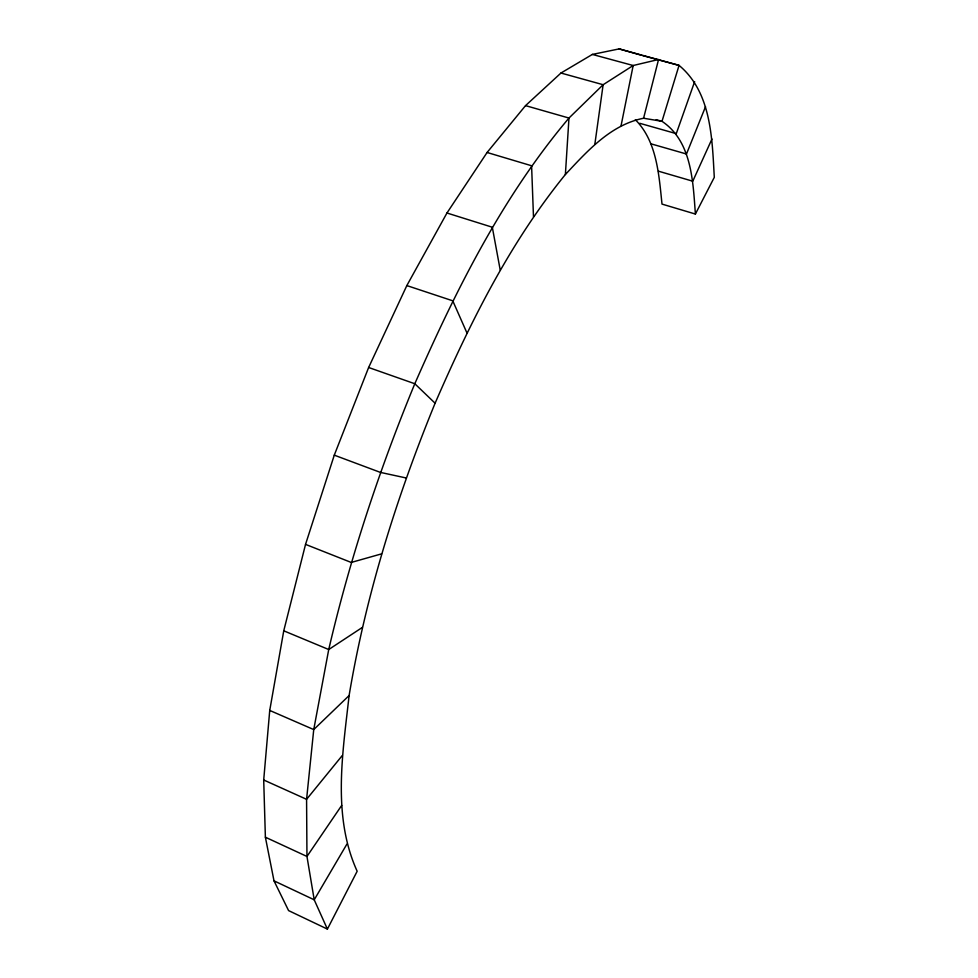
<?xml version="1.0" encoding="UTF-8"?>
<svg xmlns="http://www.w3.org/2000/svg" width="978" height="978" viewBox="0 0 978 978"><rect width="100%" height="100%" fill="white"/><g stroke="black" fill="none" stroke-linecap="round" stroke-linejoin="round"><path stroke-width="1.47" d="M695.395 214.048L714.295 177.348C712.094 138.595 711.471 92.323 679.05 65.379L619.16 48.9L592.362 54.426L560.956 73.032L525.541 105.624L487.093 152.482L446.958 213.008L406.836 285.576L368.633 367.496L334.28 455.161L305.539 544.379L283.754 630.81L269.732 710.431L263.705 779.992L265.38 837.205L273.999 880.836L288.583 910.591L327.398 929.1L357.166 871.251C332.129 816.178 342.679 753.488 349.109 695.554C365.858 595.052 396.542 497.399 435.1 403.229C470.063 322.642 509.709 243.009 565.382 174.5C587.375 151.089 610.565 124.805 643.585 118.24L661.996 121.309C691.911 141.382 692.962 181.639 695.395 214.048L662.008 204.096C658.94 175.148 657.008 141.382 635.333 119.707M565.382 174.5L568.976 118.045L603.133 84.719L633.182 65.514L658.561 59.499L643.585 118.24M594.869 144.108L603.133 84.719L560.956 73.032M621.103 125.539L633.182 65.514L592.362 54.426M694.649 81.614L676.275 133.644L639.746 123.301M705.529 106.663L686.483 154.011L651.079 143.864M711.96 139.023L692.779 181.199L658.426 171.174M346.86 844.173L314.219 899.809L327.398 929.1M341.664 805.469L306.958 856.459L314.219 899.809L273.999 880.836M342.263 755.542L306.579 799.319L306.958 856.459L265.38 837.205M349.109 695.554L313.742 729.576L306.579 799.319L263.705 779.992M362.312 627.448L328.73 649.526L313.742 729.576L269.732 710.431M381.567 553.866L351.224 562.448L305.539 544.379M406.2 477.985L380.369 472.386L334.28 455.161M642.509 55.538L679.05 65.379L661.996 121.309L656.201 119.683M619.16 48.9L641.042 55.147M525.541 105.624L568.976 118.045C502.46 196.822 455.992 289.879 414.806 383.743C379.207 469.953 349.892 558.67 328.73 649.526L283.754 630.81M487.093 152.482L531.592 165.759L533.475 216.7M446.958 213.008L492.313 227.226L500.21 270.001M406.836 285.576L452.753 300.808L466.934 332.923M368.633 367.496L414.806 383.743L435.1 403.229"/></g></svg>
